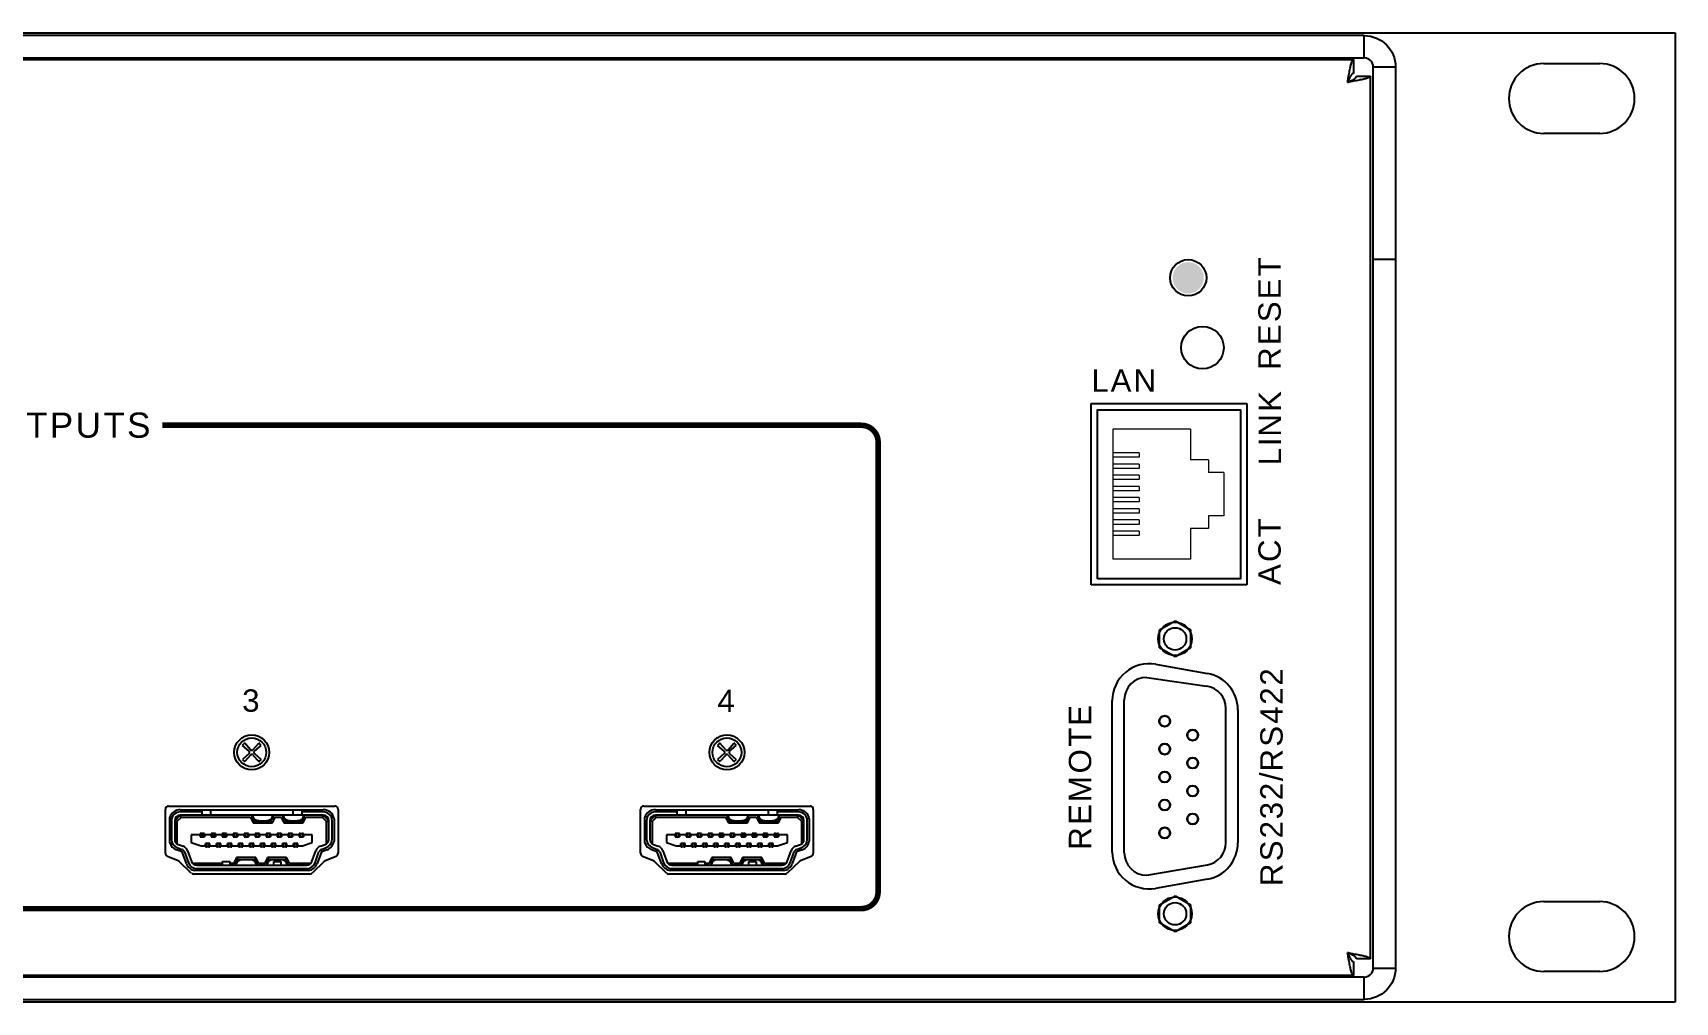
# Model space of a CAD drawing. Header units: inches. Extents: x 0.5 to 19.5, y 0.5 to 8.
# Drawn here: x 13.62 to 19.5, y 0.5 to 3.97 of the extents above; entities that cross this region are included whole.
import ezdxf

# ---------------------------------------------------------------- set-up
doc = ezdxf.new("R2010")
doc.units = ezdxf.units.IN
doc.header["$MEASUREMENT"] = 0
doc.styles.add('CAD_SALES', font='ARIAL.TTF')

# ---------------------------------------------------------------- blocks, each defined once
blk = doc.blocks.new('HDMI118')
for p, q in [((-0.2933, 0.0993), (-0.2933, 0.191)), ((-0.2874, 0.1786), (-0.2874, 0.1117)), ((-0.2559, 0.1983), (-0.2756, 0.1786)), ((-0.2677, 0.1754), (-0.2756, 0.1786)), ((-0.2756, 0.1786), (-0.2756, 0.1117)), ((-0.2526, 0.1904), (-0.2677, 0.1754)), ((-0.2559, 0.218), (0.2559, 0.218)), ((-0.1791, 0.2101), (-0.2559, 0.2101)), ((-0.2526, 0.1904), (-0.2559, 0.1983)), ((-0.1791, 0.1983), (-0.2559, 0.1983)), ((-0.0049, 0.1904), (-0.2526, 0.1904)), ((-0.1791, 0.218), (-0.1791, 0.2101)), ((-0.1791, 0.2101), (-0.1791, 0.1983)), ((-0.1476, 0.1983), (-0.1791, 0.1983)), ((-0.1476, 0.218), (-0.1476, 0.1983)), ((0.1476, 0.1983), (-0.1476, 0.1983)), ((-0.0049, 0.1904), (0.0079, 0.1826)), ((-0.0049, 0.1904), (0.005, 0.1708)), ((0.0079, 0.1826), (0, 0.1983)), ((0.005, 0.1708), (0.0098, 0.1786)), ((0.0079, 0.1826), (0.0098, 0.1786)), ((0.0098, 0.1786), (0.0255, 0.1786)), ((0.0255, 0.1786), (0.0532, 0.1786)), ((0.0532, 0.1786), (0.0689, 0.1786)), ((0.0689, 0.1786), (0.0709, 0.1826)), ((0.0738, 0.1708), (0.0689, 0.1786)), ((0.0709, 0.1826), (0.0787, 0.1983)), ((0.0836, 0.1904), (0.0709, 0.1826)), ((0.0738, 0.1708), (0.0836, 0.1904)), ((0.1054, 0.1904), (0.0836, 0.1904)), ((0.1054, 0.1904), (0.1181, 0.1826)), ((0.1054, 0.1904), (0.1152, 0.1708)), ((0.1181, 0.1826), (0.1102, 0.1983)), ((0.1152, 0.1708), (0.1201, 0.1786)), ((0.1181, 0.1826), (0.1201, 0.1786)), ((0.1201, 0.1786), (0.1357, 0.1786)), ((0.1357, 0.1786), (0.1635, 0.1786)), ((0.1476, 0.218), (0.1476, 0.1983)), ((0.1791, 0.1983), (0.1476, 0.1983)), ((0.1635, 0.1786), (0.1791, 0.1786)), ((0.1791, 0.218), (0.1791, 0.2101)), ((0.1791, 0.2101), (0.1791, 0.1983)), ((0.2559, 0.2101), (0.1791, 0.2101)), ((0.2559, 0.1983), (0.1791, 0.1983)), ((0.1791, 0.1786), (0.1811, 0.1826)), ((0.184, 0.1708), (0.1791, 0.1786)), ((0.1811, 0.1826), (0.189, 0.1983)), ((0.1938, 0.1904), (0.1811, 0.1826)), ((0.184, 0.1708), (0.1938, 0.1904)), ((0.2526, 0.1904), (0.1938, 0.1904)), ((0.2526, 0.1904), (0.2559, 0.1983)), ((0.2677, 0.1754), (0.2526, 0.1904)), ((0.2756, 0.1786), (0.2559, 0.1983)), ((0.2677, 0.1754), (0.2756, 0.1786)), ((0.2756, 0.1117), (0.2756, 0.1786)), ((0.2874, 0.1117), (0.2874, 0.1786)), ((0.2947, 0.1852), (0.2947, 0.1051)), ((-0.2677, 0.1754), (-0.2677, 0.096)), ((-0.2165, 0.1284), (-0.2165, 0.1009)), ((-0.185, 0.1284), (-0.2165, 0.1284)), ((-0.1811, 0.1324), (-0.185, 0.1324)), ((-0.185, 0.1324), (-0.185, 0.1284)), ((-0.185, 0.1284), (-0.185, 0.1206)), ((-0.185, 0.1206), (-0.1693, 0.1206)), ((-0.1811, 0.1324), (-0.1811, 0.1206)), ((-0.1732, 0.1324), (-0.1811, 0.1324)), ((-0.1732, 0.1324), (-0.1732, 0.1206)), ((-0.1693, 0.1324), (-0.1732, 0.1324)), ((-0.1693, 0.1284), (-0.1693, 0.1324)), ((-0.1693, 0.1284), (-0.1693, 0.1206)), ((-0.1457, 0.1284), (-0.1693, 0.1284)), ((-0.1417, 0.1324), (-0.1457, 0.1324)), ((-0.1457, 0.1324), (-0.1457, 0.1284)), ((-0.1457, 0.1284), (-0.1457, 0.1206)), ((-0.1457, 0.1206), (-0.1299, 0.1206)), ((-0.1339, 0.1324), (-0.1417, 0.1324)), ((-0.1417, 0.1324), (-0.1417, 0.1206)), ((-0.1339, 0.1324), (-0.1339, 0.1206)), ((-0.1299, 0.1324), (-0.1339, 0.1324)), ((-0.1299, 0.1284), (-0.1299, 0.1324)), ((-0.1299, 0.1284), (-0.1299, 0.1206)), ((-0.1063, 0.1284), (-0.1299, 0.1284)), ((-0.1024, 0.1324), (-0.1063, 0.1324)), ((-0.1063, 0.1324), (-0.1063, 0.1284)), ((-0.1063, 0.1284), (-0.1063, 0.1206)), ((-0.1063, 0.1206), (-0.0906, 0.1206)), ((-0.0945, 0.1324), (-0.1024, 0.1324)), ((-0.1024, 0.1324), (-0.1024, 0.1206)), ((-0.0945, 0.1324), (-0.0945, 0.1206)), ((-0.0906, 0.1324), (-0.0945, 0.1324)), ((-0.0906, 0.1284), (-0.0906, 0.1324)), ((-0.0906, 0.1284), (-0.0906, 0.1206)), ((-0.0669, 0.1284), (-0.0906, 0.1284)), ((-0.063, 0.1324), (-0.0669, 0.1324)), ((-0.0669, 0.1324), (-0.0669, 0.1284)), ((-0.0669, 0.1284), (-0.0669, 0.1206)), ((-0.0669, 0.1206), (-0.0512, 0.1206)), ((-0.0551, 0.1324), (-0.063, 0.1324)), ((-0.063, 0.1324), (-0.063, 0.1206)), ((-0.0551, 0.1324), (-0.0551, 0.1206)), ((-0.0512, 0.1324), (-0.0551, 0.1324)), ((-0.0512, 0.1284), (-0.0512, 0.1324)), ((-0.0512, 0.1284), (-0.0512, 0.1206)), ((-0.0276, 0.1284), (-0.0512, 0.1284)), ((-0.0236, 0.1324), (-0.0276, 0.1324)), ((-0.0276, 0.1324), (-0.0276, 0.1284)), ((-0.0276, 0.1284), (-0.0276, 0.1206)), ((-0.0276, 0.1206), (-0.0118, 0.1206)), ((-0.0157, 0.1324), (-0.0236, 0.1324)), ((-0.0236, 0.1324), (-0.0236, 0.1206)), ((-0.0157, 0.1324), (-0.0157, 0.1206)), ((-0.0118, 0.1324), (-0.0157, 0.1324)), ((-0.0118, 0.1284), (-0.0118, 0.1324)), ((-0.0118, 0.1284), (-0.0118, 0.1206)), ((0.0118, 0.1284), (-0.0118, 0.1284)), ((0.005, 0.1708), (0.0738, 0.1708)), ((0.0157, 0.1324), (0.0118, 0.1324)), ((0.0118, 0.1324), (0.0118, 0.1284)), ((0.0118, 0.1284), (0.0118, 0.1206)), ((0.0118, 0.1206), (0.0276, 0.1206)), ((0.0236, 0.1324), (0.0157, 0.1324)), ((0.0157, 0.1324), (0.0157, 0.1206)), ((0.0236, 0.1324), (0.0236, 0.1206)), ((0.0276, 0.1324), (0.0236, 0.1324)), ((0.0276, 0.1284), (0.0276, 0.1324)), ((0.0276, 0.1284), (0.0276, 0.1206)), ((0.0512, 0.1284), (0.0276, 0.1284)), ((0.0551, 0.1324), (0.0512, 0.1324)), ((0.0512, 0.1324), (0.0512, 0.1284)), ((0.0512, 0.1284), (0.0512, 0.1206)), ((0.0512, 0.1206), (0.0669, 0.1206)), ((0.063, 0.1324), (0.0551, 0.1324)), ((0.0551, 0.1324), (0.0551, 0.1206)), ((0.063, 0.1324), (0.063, 0.1206)), ((0.0669, 0.1324), (0.063, 0.1324)), ((0.0669, 0.1284), (0.0669, 0.1324)), ((0.0669, 0.1284), (0.0669, 0.1206)), ((0.0906, 0.1284), (0.0669, 0.1284)), ((0.0945, 0.1324), (0.0906, 0.1324)), ((0.0906, 0.1324), (0.0906, 0.1284)), ((0.0906, 0.1284), (0.0906, 0.1206)), ((0.0906, 0.1206), (0.1063, 0.1206)), ((0.1024, 0.1324), (0.0945, 0.1324)), ((0.0945, 0.1324), (0.0945, 0.1206)), ((0.1024, 0.1324), (0.1024, 0.1206)), ((0.1063, 0.1324), (0.1024, 0.1324)), ((0.1063, 0.1284), (0.1063, 0.1324)), ((0.1063, 0.1284), (0.1063, 0.1206)), ((0.1299, 0.1284), (0.1063, 0.1284)), ((0.1152, 0.1708), (0.184, 0.1708)), ((0.1339, 0.1324), (0.1299, 0.1324)), ((0.1299, 0.1324), (0.1299, 0.1284)), ((0.1299, 0.1284), (0.1299, 0.1206)), ((0.1299, 0.1206), (0.1457, 0.1206)), ((0.1417, 0.1324), (0.1339, 0.1324)), ((0.1339, 0.1324), (0.1339, 0.1206)), ((0.1417, 0.1324), (0.1417, 0.1206)), ((0.1457, 0.1324), (0.1417, 0.1324)), ((0.1457, 0.1284), (0.1457, 0.1324)), ((0.1457, 0.1284), (0.1457, 0.1206)), ((0.1693, 0.1284), (0.1457, 0.1284)), ((0.1693, 0.1324), (0.1693, 0.1284)), ((0.1732, 0.1324), (0.1693, 0.1324)), ((0.1693, 0.1284), (0.1693, 0.1206)), ((0.1693, 0.1206), (0.185, 0.1206)), ((0.1732, 0.1206), (0.1732, 0.1324)), ((0.1732, 0.1324), (0.1811, 0.1324)), ((0.185, 0.1324), (0.1811, 0.1324)), ((0.1811, 0.1206), (0.1811, 0.1324)), ((0.185, 0.1284), (0.185, 0.1324)), ((0.185, 0.1284), (0.185, 0.1206)), ((0.2165, 0.1284), (0.185, 0.1284)), ((0.2165, 0.1009), (0.2165, 0.1284)), ((0.2677, 0.096), (0.2677, 0.1754)), ((-0.2526, 0.0686), (-0.2694, 0.0747)), ((-0.2667, 0.0821), (-0.2499, 0.076)), ((-0.2626, 0.0932), (-0.2458, 0.0871)), ((-0.2338, 0.0254), (-0.2479, 0.0639)), ((-0.2405, 0.0666), (-0.2264, 0.0281)), ((-0.2294, 0.0706), (-0.2153, 0.0321)), ((-0.2165, 0.1009), (-0.1811, 0.0891)), ((-0.1811, 0.0891), (-0.1654, 0.0891)), ((-0.1654, 0.0891), (-0.1654, 0.0969)), ((-0.1496, 0.0969), (-0.1654, 0.0969)), ((-0.1654, 0.0891), (-0.1654, 0.0851)), ((-0.1654, 0.0851), (-0.1614, 0.0851)), ((-0.1614, 0.0851), (-0.1614, 0.0969)), ((-0.1535, 0.0851), (-0.1614, 0.0851)), ((-0.1535, 0.0851), (-0.1535, 0.0969)), ((-0.1535, 0.0851), (-0.1496, 0.0851)), ((-0.1503, 0.0851), (-0.1503, 0.0969)), ((-0.1496, 0.0891), (-0.1496, 0.0969)), ((-0.1496, 0.0891), (-0.126, 0.0891)), ((-0.1496, 0.0851), (-0.1496, 0.0891)), ((-0.1102, 0.0969), (-0.126, 0.0969)), ((-0.126, 0.0891), (-0.126, 0.0969)), ((-0.126, 0.0891), (-0.126, 0.0851)), ((-0.126, 0.0851), (-0.122, 0.0851)), ((-0.122, 0.0851), (-0.122, 0.0969)), ((-0.1142, 0.0851), (-0.122, 0.0851)), ((-0.1142, 0.0851), (-0.1142, 0.0969)), ((-0.1142, 0.0851), (-0.1102, 0.0851)), ((-0.1102, 0.0891), (-0.1102, 0.0969)), ((-0.1102, 0.0891), (-0.0866, 0.0891)), ((-0.1102, 0.0851), (-0.1102, 0.0891)), ((-0.0709, 0.0969), (-0.0866, 0.0969)), ((-0.0866, 0.0891), (-0.0866, 0.0969)), ((-0.0866, 0.0891), (-0.0866, 0.0851)), ((-0.0866, 0.0851), (-0.0827, 0.0851)), ((-0.0827, 0.0851), (-0.0827, 0.0969)), ((-0.0748, 0.0851), (-0.0827, 0.0851)), ((-0.0748, 0.0851), (-0.0748, 0.0969)), ((-0.0748, 0.0851), (-0.0709, 0.0851)), ((-0.0709, 0.0891), (-0.0709, 0.0969)), ((-0.0709, 0.0891), (-0.0472, 0.0891)), ((-0.0709, 0.0851), (-0.0709, 0.0891)), ((-0.0315, 0.0969), (-0.0472, 0.0969)), ((-0.0472, 0.0891), (-0.0472, 0.0969)), ((-0.0472, 0.0891), (-0.0472, 0.0851)), ((-0.0472, 0.0851), (-0.0433, 0.0851)), ((-0.0433, 0.0851), (-0.0433, 0.0969)), ((-0.0354, 0.0851), (-0.0433, 0.0851)), ((-0.0354, 0.0851), (-0.0354, 0.0969)), ((-0.0354, 0.0851), (-0.0315, 0.0851)), ((-0.0315, 0.0891), (-0.0315, 0.0969)), ((-0.0315, 0.0891), (-0.0079, 0.0891)), ((-0.0315, 0.0851), (-0.0315, 0.0891)), ((0.0079, 0.0969), (-0.0079, 0.0969)), ((-0.0079, 0.0891), (-0.0079, 0.0969)), ((-0.0079, 0.0891), (-0.0079, 0.0851)), ((-0.0079, 0.0851), (-0.0039, 0.0851)), ((-0.0039, 0.0851), (-0.0039, 0.0969)), ((0.0039, 0.0851), (-0.0039, 0.0851)), ((0.0039, 0.0851), (0.0039, 0.0969)), ((0.0039, 0.0851), (0.0079, 0.0851)), ((0.0079, 0.0891), (0.0079, 0.0969)), ((0.0079, 0.0891), (0.0315, 0.0891)), ((0.0079, 0.0851), (0.0079, 0.0891)), ((0.0472, 0.0969), (0.0315, 0.0969)), ((0.0315, 0.0891), (0.0315, 0.0969)), ((0.0315, 0.0891), (0.0315, 0.0851)), ((0.0315, 0.0851), (0.0354, 0.0851)), ((0.0354, 0.0851), (0.0354, 0.0969)), ((0.0433, 0.0851), (0.0354, 0.0851)), ((0.0433, 0.0851), (0.0433, 0.0969)), ((0.0433, 0.0851), (0.0472, 0.0851)), ((0.0472, 0.0891), (0.0472, 0.0969)), ((0.0472, 0.0891), (0.0709, 0.0891)), ((0.0472, 0.0851), (0.0472, 0.0891)), ((0.0866, 0.0969), (0.0709, 0.0969)), ((0.0709, 0.0891), (0.0709, 0.0969)), ((0.0709, 0.0891), (0.0709, 0.0851)), ((0.0709, 0.0851), (0.0748, 0.0851)), ((0.0748, 0.0851), (0.0748, 0.0969)), ((0.0827, 0.0851), (0.0748, 0.0851)), ((0.0827, 0.0851), (0.0827, 0.0969)), ((0.0827, 0.0851), (0.0866, 0.0851)), ((0.0866, 0.0891), (0.0866, 0.0969)), ((0.0866, 0.0891), (0.1102, 0.0891)), ((0.0866, 0.0851), (0.0866, 0.0891)), ((0.126, 0.0969), (0.1102, 0.0969)), ((0.1102, 0.0891), (0.1102, 0.0969)), ((0.1102, 0.0891), (0.1102, 0.0851)), ((0.1102, 0.0851), (0.1142, 0.0851)), ((0.1142, 0.0851), (0.1142, 0.0969)), ((0.122, 0.0851), (0.1142, 0.0851)), ((0.122, 0.0851), (0.122, 0.0969)), ((0.122, 0.0851), (0.126, 0.0851)), ((0.126, 0.0891), (0.126, 0.0969)), ((0.126, 0.0891), (0.1496, 0.0891)), ((0.126, 0.0851), (0.126, 0.0891)), ((0.1496, 0.0891), (0.1496, 0.0969)), ((0.1654, 0.0969), (0.1496, 0.0969)), ((0.1496, 0.0891), (0.1496, 0.0851)), ((0.1496, 0.0851), (0.1535, 0.0851)), ((0.1535, 0.0851), (0.1535, 0.0969)), ((0.1614, 0.0851), (0.1535, 0.0851)), ((0.1614, 0.0851), (0.1614, 0.0969)), ((0.1614, 0.0851), (0.1654, 0.0851)), ((0.1654, 0.0891), (0.1654, 0.0969)), ((0.1654, 0.0891), (0.1811, 0.0891)), ((0.1654, 0.0851), (0.1654, 0.0891)), ((0.1811, 0.0891), (0.2165, 0.1009)), ((0.2153, 0.0321), (0.2294, 0.0706)), ((0.2264, 0.0281), (0.2405, 0.0666)), ((0.2479, 0.0639), (0.2338, 0.0254)), ((0.2458, 0.0871), (0.2626, 0.0932)), ((0.2499, 0.076), (0.2667, 0.0821)), ((0.2694, 0.0747), (0.2526, 0.0686)), ((-0.2126, 0.0271), (-0.1043, 0.0271)), ((0.2031, 0), (-0.2031, 0)), ((-0.1969, 0.0192), (0.1969, 0.0192)), ((-0.1969, 0.0074), (0.1969, 0.0074)), ((-0.1043, 0.033), (-0.0787, 0.033)), ((-0.1043, 0.0192), (-0.1043, 0.033)), ((-0.0787, 0.033), (-0.0787, 0.0192)), ((-0.0787, 0.0271), (-0.0639, 0.0271)), ((-0.0541, 0.0467), (-0.0639, 0.0271)), ((-0.0639, 0.0271), (-0.0512, 0.0349)), ((-0.0512, 0.0349), (-0.0591, 0.0192)), ((-0.0541, 0.0467), (-0.0492, 0.0389)), ((0.0147, 0.0467), (-0.0541, 0.0467)), ((-0.0492, 0.0389), (-0.0512, 0.0349)), ((-0.0336, 0.0389), (-0.0492, 0.0389)), ((-0.0058, 0.0389), (-0.0336, 0.0389)), ((0.0098, 0.0389), (-0.0058, 0.0389)), ((0.0147, 0.0467), (0.0098, 0.0389)), ((0.0118, 0.0349), (0.0098, 0.0389)), ((0.0118, 0.0349), (0.0197, 0.0192)), ((0.0246, 0.0271), (0.0118, 0.0349)), ((0.0246, 0.0271), (0.0147, 0.0467)), ((0.0246, 0.0271), (0.0463, 0.0271)), ((0.0562, 0.0467), (0.0463, 0.0271)), ((0.0463, 0.0271), (0.0591, 0.0349)), ((0.0591, 0.0349), (0.0512, 0.0192)), ((0.0562, 0.0467), (0.061, 0.0389)), ((0.1249, 0.0467), (0.0562, 0.0467)), ((0.061, 0.0389), (0.0591, 0.0349)), ((0.0767, 0.0389), (0.061, 0.0389)), ((0.1044, 0.0389), (0.0767, 0.0389)), ((0.0787, 0.033), (0.1043, 0.033)), ((0.0787, 0.0192), (0.0787, 0.033)), ((0.1043, 0.033), (0.1043, 0.0192)), ((0.1201, 0.0389), (0.1044, 0.0389)), ((0.1249, 0.0467), (0.1201, 0.0389)), ((0.122, 0.0349), (0.1201, 0.0389)), ((0.122, 0.0349), (0.1299, 0.0192)), ((0.1348, 0.0271), (0.122, 0.0349)), ((0.1348, 0.0271), (0.1249, 0.0467)), ((0.1348, 0.0271), (0.2126, 0.0271))]:
    blk.add_line(p, q)
for centre, radius, start, end in [((-0.2559, 0.1786), 0.0394, 90, 161.6589), ((-0.2559, 0.1786), 0.0315, 90, 180), ((-0.2559, 0.1786), 0.0197, 90, 180), ((0.0255, 0.2023), 0.0236, 189.59407, 270), ((0.0532, 0.2023), 0.0236, 270, 350.40593), ((0.1357, 0.2023), 0.0236, 189.59407, 270), ((0.1635, 0.2023), 0.0236, 270, 350.40593), ((0.2559, 0.1786), 0.0394, 9.59864, 90), ((0.2559, 0.1786), 0.0315, 0, 90), ((0.2559, 0.1786), 0.0197, 0, 90), ((-0.2559, 0.1117), 0.0394, 198.3411, 250), ((-0.2559, 0.1117), 0.0315, 180, 250), ((-0.2559, 0.1117), 0.0197, 180, 250), ((-0.2553, 0.0612), 0.00787, 20, 70), ((-0.2553, 0.0612), 0.0157, 20, 70), ((-0.2553, 0.0612), 0.0276, 20, 70), ((0.2553, 0.0612), 0.0276, 110, 160), ((0.2553, 0.0612), 0.0157, 110, 160), ((0.2553, 0.0612), 0.00787, 110, 160), ((0.2559, 0.1117), 0.0197, 290, 0), ((0.2559, 0.1117), 0.0315, 290, 0), ((0.2559, 0.1117), 0.0394, 290, 350.40136), ((-0.1969, 0.0389), 0.0394, 200, 260.82287), ((-0.1969, 0.0389), 0.0315, 200, 270), ((-0.1969, 0.0389), 0.0197, 200, 270), ((-0.0336, 0.0152), 0.0236, 90, 170.40593), ((-0.0058, 0.0152), 0.0236, 9.59407, 90), ((0.0767, 0.0152), 0.0236, 90, 170.40593), ((0.1044, 0.0152), 0.0236, 9.59407, 90), ((0.1969, 0.0389), 0.0197, 270, 340), ((0.1969, 0.0389), 0.0315, 270, 340), ((0.1969, 0.0389), 0.0394, 279.17713, 340)]:
    blk.add_arc(centre, radius, start, end)
blk = doc.blocks.new('SCREW')
for p, q in [((-0.0095, 0.0041), (-0.0332, 0.0249)), ((-0.0041, 0.0095), (-0.0249, 0.0332)), ((0.0041, 0.0095), (0.0249, 0.0332)), ((0.0095, 0.0041), (0.0332, 0.0249)), ((-0.0095, -0.0041), (-0.0332, -0.0249)), ((-0.0041, -0.0095), (-0.0249, -0.0332)), ((0.0041, -0.0095), (0.0249, -0.0332)), ((0.0095, -0.0041), (0.0332, -0.0249))]:
    blk.add_line(p, q)
blk.add_circle((0, 0), 0.0516)
for centre, radius, start, end in [((0, 0), 0.0415, 126.90301, 143.09699), ((-0.0131, 0), 0.0055, 311.28227, 48.71773), ((0, 0.0131), 0.0055, 221.28227, 318.71773), ((0.0131, 0), 0.0055, 131.28227, 228.71773), ((0, 0), 0.0415, 36.90301, 53.09699), ((0, 0), 0.0415, 216.90301, 233.09699), ((0, -0.0131), 0.0055, 41.28227, 138.71773), ((0, 0), 0.0415, 306.90301, 323.09699)]:
    blk.add_arc(centre, radius, start, end)
blk = doc.blocks.new('RS-232')
h = blk.add_hatch(color=256)
edge = h.paths.add_edge_path()
edge.add_arc((0.2894, 0.0372), 0.0199, 0, 360)
edge = h.paths.add_edge_path(flags=16)
edge.add_arc((0.2894, 0.0372), 0.015, 0, 360)
h = blk.add_hatch(color=256)
edge = h.paths.add_edge_path()
edge.add_arc((0.3894, 0.0372), 0.0199, 0, 360)
edge = h.paths.add_edge_path(flags=16)
edge.add_arc((0.3894, 0.0372), 0.015, 0, 360)
h = blk.add_hatch(color=256)
edge = h.paths.add_edge_path()
edge.add_arc((0.4894, 0.0372), 0.0199, 0, 360)
edge = h.paths.add_edge_path(flags=16)
edge.add_arc((0.4894, 0.0372), 0.015, 0, 360)
h = blk.add_hatch(color=256)
edge = h.paths.add_edge_path()
edge.add_arc((0.5894, 0.0372), 0.0199, 0, 360)
edge = h.paths.add_edge_path(flags=16)
edge.add_arc((0.5894, 0.0372), 0.015, 0, 360)
h = blk.add_hatch(color=256)
edge = h.paths.add_edge_path()
edge.add_arc((0.6894, 0.0372), 0.0199, 0, 360)
edge = h.paths.add_edge_path(flags=16)
edge.add_arc((0.6894, 0.0372), 0.015, 0, 360)
h = blk.add_hatch(color=256)
edge = h.paths.add_edge_path()
edge.add_arc((0.3394, -0.0628), 0.0199, 0, 360)
edge = h.paths.add_edge_path(flags=16)
edge.add_arc((0.3394, -0.0628), 0.015, 0, 360)
h = blk.add_hatch(color=256)
edge = h.paths.add_edge_path()
edge.add_arc((0.4394, -0.0628), 0.0199, 0, 360)
edge = h.paths.add_edge_path(flags=16)
edge.add_arc((0.4394, -0.0628), 0.015, 0, 360)
h = blk.add_hatch(color=256)
edge = h.paths.add_edge_path()
edge.add_arc((0.5394, -0.0628), 0.0199, 0, 360)
edge = h.paths.add_edge_path(flags=16)
edge.add_arc((0.5394, -0.0628), 0.015, 0, 360)
h = blk.add_hatch(color=256)
edge = h.paths.add_edge_path()
edge.add_arc((0.6394, -0.0628), 0.0199, 0, 360)
edge = h.paths.add_edge_path(flags=16)
edge.add_arc((0.6394, -0.0628), 0.015, 0, 360)
for p, q in [((0.218, 0.1816), (0.766, 0.1816)), ((0.138, 0.1016), (0.1756, -0.1156)), ((0.846, 0.1016), (0.8144, -0.1135)), ((0.2544, -0.1819), (0.7353, -0.1819))]:
    blk.add_line(p, q)
at = {"linetype": 'Continuous'}
for p, q in [((-0.0644, 0.0001), (-0.0322, 0.0558)), ((-0.0321, -0.0557), (-0.0644, 0.0001)), ((-0.0322, 0.0558), (0.0322, 0.0558)), ((0.0644, 0.0001), (0.0321, -0.0557)), ((0.0322, 0.0558), (0.0644, 0.0001)), ((0.9196, 0.0001), (0.9518, 0.0558)), ((0.9519, -0.0557), (0.9196, 0.0001)), ((0.9518, 0.0558), (1.0162, 0.0558)), ((1.0484, 0.0001), (1.0161, -0.0557)), ((1.0162, 0.0558), (1.0484, 0.0001)), ((0.0321, -0.0557), (-0.0321, -0.0557)), ((1.0161, -0.0557), (0.9519, -0.0557))]:
    blk.add_line(p, q, dxfattribs=at)
for centre in [(0, 0), (0.984, 0)]:
    blk.add_circle(centre, 0.04)
at = {"color": 0, "linetype": 'Continuous'}
for centre in [(0.2894, 0.0372), (0.3894, 0.0372), (0.4894, 0.0372), (0.5894, 0.0372), (0.6894, 0.0372), (0.3394, -0.0628), (0.4394, -0.0628), (0.5394, -0.0628), (0.6394, -0.0628)]:
    blk.add_circle(centre, 0.02, dxfattribs=at)
for centre, start, end in [((0.218, 0.1016), 90, 180), ((0.766, 0.1016), 0, 90), ((0.2544, -0.1019), 189.81638, 270), ((0.7353, -0.1019), 270, 351.64544)]:
    blk.add_arc(centre, 0.08, start, end)
blk = doc.blocks.new('RJ45')
at = {"linetype": 'Continuous', "lineweight": 18}
for p, q in [((-0.233, -0.077), (-0.233, 0.2015)), ((0.233, 0.2015), (-0.233, 0.2015)), ((-0.148, 0.1065), (-0.148, 0.2015)), ((-0.132, 0.1065), (-0.132, 0.2015)), ((-0.108, 0.1065), (-0.108, 0.2015)), ((-0.092, 0.1065), (-0.092, 0.2015)), ((-0.068, 0.1065), (-0.068, 0.2015)), ((-0.052, 0.1065), (-0.052, 0.2015)), ((-0.028, 0.1065), (-0.028, 0.2015)), ((-0.012, 0.1065), (-0.012, 0.2015)), ((0.012, 0.1065), (0.012, 0.2015)), ((0.028, 0.1065), (0.028, 0.2015)), ((0.052, 0.1065), (0.052, 0.2015)), ((0.068, 0.1065), (0.068, 0.2015)), ((0.092, 0.1065), (0.092, 0.2015)), ((0.108, 0.1065), (0.108, 0.2015)), ((0.132, 0.1065), (0.132, 0.2015)), ((0.148, 0.1065), (0.148, 0.2015)), ((0.233, -0.077), (0.233, 0.2015)), ((-0.132, 0.1065), (-0.148, 0.1065)), ((-0.092, 0.1065), (-0.108, 0.1065)), ((-0.052, 0.1065), (-0.068, 0.1065)), ((-0.012, 0.1065), (-0.028, 0.1065)), ((0.028, 0.1065), (0.012, 0.1065)), ((0.068, 0.1065), (0.052, 0.1065)), ((0.108, 0.1065), (0.092, 0.1065)), ((0.148, 0.1065), (0.132, 0.1065)), ((-0.1225, -0.077), (-0.233, -0.077)), ((-0.1225, -0.1415), (-0.1225, -0.077)), ((0.233, -0.077), (0.1225, -0.077)), ((0.1225, -0.1415), (0.1225, -0.077)), ((-0.078, -0.1415), (-0.1225, -0.1415)), ((-0.078, -0.196), (-0.078, -0.1415)), ((0.078, -0.196), (0.078, -0.1415)), ((0.1225, -0.1415), (0.078, -0.1415)), ((0.078, -0.196), (-0.078, -0.196))]:
    blk.add_line(p, q, dxfattribs=at).dxf.unprotected_set("ltscale", 0)
at = {"color": 7, "linetype": 'Continuous'}
blk.add_lwpolyline([(-0.3025, 0.2558), (0.3025, 0.2558), (0.3025, -0.2558), (-0.3025, -0.2558)], close=True, dxfattribs=at)
blk = doc.blocks.new('LED - GREEN')
blk.add_hatch(color=3).paths.add_polyline_path([(-0.056, 0, 1), (0.056, 0, 1)])

msp = doc.modelspace()

# ---------------------------------------------------------------- linework, layer by layer
for p, q in [((0.5, 3.97), (19.5, 3.97)), ((18.388, 3.96), (1.612, 3.96)), ((18.388, 3.88), (18.388, 3.96)), ((19.5, 3.97), (19.5, 0.5)), ((1.612, 3.88), (18.388, 3.88)), ((1.65, 3.875), (18.35, 3.875)), ((18.35, 3.825), (18.35, 3.875)), ((18.42, 3.848), (18.5, 3.848)), ((18.42, 3.16), (18.42, 3.848)), ((18.5, 3.848), (18.5, 3.16)), ((19.03, 3.86), (19.23, 3.86)), ((18.36, 3.815), (18.41, 3.815)), ((18.41, 0.655), (18.41, 3.815)), ((19.23, 3.61), (19.03, 3.61)), ((18.42, 3.16), (18.5, 3.16)), ((18.42, 0.622), (18.42, 3.16)), ((18.42, 3.16), (18.5, 3.16)), ((18.5, 3.16), (18.5, 0.622)), ((17.411, 2.6435), (17.968, 2.6435)), ((17.411, 1.9935), (17.411, 2.6435)), ((17.968, 2.6435), (17.968, 1.9935)), ((17.968, 1.9935), (17.411, 1.9935)), ((17.6414, 1.7095), (17.8264, 1.6769)), ((17.4865, 1.0375), (17.4865, 1.5795)), ((17.9355, 1.5469), (17.9355, 1.0701)), ((14.0987, 1.0329), (14.0987, 1.1903)), ((14.1105, 1.2021), (14.705, 1.2021)), ((14.7168, 1.1903), (14.7168, 1.0329)), ((15.7987, 1.0329), (15.7987, 1.1903)), ((15.8105, 1.2021), (16.405, 1.2021)), ((16.4168, 1.1903), (16.4168, 1.0329)), ((14.1448, 1.0061), (14.1061, 1.0219)), ((14.1917, 0.9614), (14.1486, 1.0036)), ((14.6669, 1.0036), (14.6238, 0.9614)), ((14.7095, 1.0219), (14.6707, 1.0061)), ((15.8448, 1.0061), (15.8061, 1.0219)), ((15.8917, 0.9614), (15.8486, 1.0036)), ((16.3669, 1.0036), (16.3238, 0.9614)), ((16.4095, 1.0219), (16.3707, 1.0061)), ((14.6156, 0.958), (14.2, 0.958)), ((16.3156, 0.958), (15.9, 0.958)), ((17.8264, 0.9401), (17.6414, 0.9075)), ((19.03, 0.86), (19.23, 0.86)), ((18.41, 0.655), (18.36, 0.655)), ((18.388, 0.59), (1.612, 0.59)), ((18.35, 0.595), (1.65, 0.595)), ((18.35, 0.595), (18.35, 0.645)), ((18.388, 0.51), (18.388, 0.59)), ((18.42, 0.622), (18.5, 0.622)), ((19.23, 0.61), (19.03, 0.61)), ((19.5, 0.5), (0.5, 0.5)), ((1.612, 0.51), (18.388, 0.51))]:
    msp.add_line(p, q)
at = {"flags": 128}
for points in [[(18.328, 3.793), (18.3289, 3.7984), (18.3298, 3.8037), (18.3307, 3.809), (18.3317, 3.8142), (18.3326, 3.8193), (18.3335, 3.8244), (18.3344, 3.8293), (18.3353, 3.834), (18.3362, 3.8386), (18.3372, 3.8429), (18.3381, 3.8471), (18.339, 3.851), (18.3399, 3.8547), (18.3408, 3.8581), (18.3417, 3.8612), (18.3427, 3.864), (18.3436, 3.8665), (18.3445, 3.8688), (18.3454, 3.8707), (18.3463, 3.8722), (18.3473, 3.8734), (18.3482, 3.8743), (18.3491, 3.8748), (18.35, 3.875)], [(18.35, 3.825), (18.3491, 3.8249), (18.3482, 3.8247), (18.3473, 3.8244), (18.3463, 3.8239), (18.3454, 3.8233), (18.3445, 3.8226), (18.3436, 3.8217), (18.3427, 3.8207), (18.3418, 3.8196), (18.3408, 3.8184), (18.3399, 3.8171), (18.339, 3.8156), (18.3381, 3.8141), (18.3372, 3.8125), (18.3363, 3.8108), (18.3353, 3.809), (18.3344, 3.8072), (18.3335, 3.8053), (18.3326, 3.8033), (18.3317, 3.8013), (18.3308, 3.7992), (18.3298, 3.7972), (18.3289, 3.7951), (18.328, 3.793)], [(18.328, 3.793), (18.3301, 3.7939), (18.3322, 3.7948), (18.3342, 3.7957), (18.3363, 3.7967), (18.3383, 3.7976), (18.3402, 3.7985), (18.3421, 3.7994), (18.344, 3.8003), (18.3458, 3.8012), (18.3475, 3.8022), (18.3491, 3.8031), (18.3506, 3.804), (18.3521, 3.8049), (18.3534, 3.8058), (18.3546, 3.8067), (18.3557, 3.8077), (18.3567, 3.8086), (18.3576, 3.8095), (18.3583, 3.8104), (18.3589, 3.8113), (18.3594, 3.8122), (18.3597, 3.8132), (18.3599, 3.8141), (18.36, 3.815)], [(18.41, 3.815), (18.4098, 3.8141), (18.4093, 3.8132), (18.4084, 3.8122), (18.4072, 3.8113), (18.4057, 3.8104), (18.4038, 3.8095), (18.4015, 3.8086), (18.399, 3.8077), (18.3962, 3.8068), (18.3931, 3.8058), (18.3897, 3.8049), (18.386, 3.804), (18.3821, 3.8031), (18.3779, 3.8022), (18.3736, 3.8013), (18.369, 3.8003), (18.3643, 3.7994), (18.3594, 3.7985), (18.3544, 3.7976), (18.3492, 3.7967), (18.344, 3.7958), (18.3387, 3.7948), (18.3334, 3.7939), (18.328, 3.793)], [(18.35, 0.595), (18.3491, 0.5952), (18.3482, 0.5957), (18.3473, 0.5966), (18.3463, 0.5978), (18.3454, 0.5993), (18.3445, 0.6012), (18.3436, 0.6035), (18.3427, 0.606), (18.3418, 0.6088), (18.3408, 0.6119), (18.3399, 0.6153), (18.339, 0.619), (18.3381, 0.6229), (18.3372, 0.6271), (18.3363, 0.6314), (18.3353, 0.636), (18.3344, 0.6407), (18.3335, 0.6456), (18.3326, 0.6506), (18.3317, 0.6558), (18.3308, 0.661), (18.3298, 0.6663), (18.3289, 0.6716), (18.328, 0.677)], [(18.328, 0.677), (18.3289, 0.6749), (18.3298, 0.6728), (18.3307, 0.6708), (18.3317, 0.6687), (18.3326, 0.6667), (18.3335, 0.6648), (18.3344, 0.6629), (18.3353, 0.661), (18.3362, 0.6592), (18.3372, 0.6575), (18.3381, 0.6559), (18.339, 0.6544), (18.3399, 0.6529), (18.3408, 0.6516), (18.3417, 0.6504), (18.3427, 0.6493), (18.3436, 0.6483), (18.3445, 0.6474), (18.3454, 0.6467), (18.3463, 0.6461), (18.3472, 0.6456), (18.3482, 0.6453), (18.3491, 0.6451), (18.35, 0.645)], [(18.36, 0.655), (18.3599, 0.6559), (18.3597, 0.6568), (18.3594, 0.6577), (18.3589, 0.6587), (18.3583, 0.6596), (18.3576, 0.6605), (18.3567, 0.6614), (18.3557, 0.6623), (18.3546, 0.6632), (18.3534, 0.6642), (18.3521, 0.6651), (18.3506, 0.666), (18.3491, 0.6669), (18.3475, 0.6678), (18.3458, 0.6687), (18.344, 0.6697), (18.3422, 0.6706), (18.3403, 0.6715), (18.3383, 0.6724), (18.3363, 0.6733), (18.3342, 0.6742), (18.3322, 0.6752), (18.3301, 0.6761), (18.328, 0.677)], [(18.328, 0.677), (18.3334, 0.6761), (18.3387, 0.6752), (18.344, 0.6743), (18.3492, 0.6733), (18.3543, 0.6724), (18.3594, 0.6715), (18.3643, 0.6706), (18.369, 0.6697), (18.3736, 0.6688), (18.3779, 0.6678), (18.3821, 0.6669), (18.386, 0.666), (18.3897, 0.6651), (18.3931, 0.6642), (18.3962, 0.6633), (18.399, 0.6623), (18.4015, 0.6614), (18.4038, 0.6605), (18.4056, 0.6596), (18.4072, 0.6587), (18.4084, 0.6578), (18.4093, 0.6568), (18.4098, 0.6559), (18.41, 0.655)]]:
    msp.add_lwpolyline(points, dxfattribs=at)
at = {"const_width": 0.02}
msp.add_lwpolyline([(12.9672, 2.5651), (10.5269, 2.5651, 0.414214), (10.4669, 2.5051), (10.4669, 0.8948, 0.414214), (10.5269, 0.8348), (16.5886, 0.8348, 0.414214), (16.6486, 0.8948), (16.6486, 2.5051, 0.414214), (16.5886, 2.5651), (14.0882, 2.5651)], format="xyb", dxfattribs=at)
for centre, radius in [((17.758, 3.0931), 0.065), ((17.809, 2.843), 0.076), ((17.711, 1.8005), 0.06), ((14.4078, 1.3942), 0.0625), ((16.1078, 1.3942), 0.0625), ((17.711, 0.8165), 0.06)]:
    msp.add_circle(centre, radius)
at = {"extrusion": (0, 0, -1)}
for centre, start, end in [((-18.388, 3.848), 90, 180), ((-18.388, 0.622), 180, 270)]:
    msp.add_arc(centre, 0.112, start, end, dxfattribs=at)
for centre, radius, start, end in [((18.388, 3.848), 0.032, 0, 90), ((19.03, 3.735), 0.125, 90, 270), ((19.23, 3.735), 0.125, 270, 90), ((17.6185, 1.5795), 0.132, 80, 180), ((17.8035, 1.5469), 0.132, 0, 80), ((14.1105, 1.1903), 0.0118, 90, 180), ((14.705, 1.1903), 0.0118, 0, 90), ((15.8105, 1.1903), 0.0118, 90, 180), ((16.405, 1.1903), 0.0118, 0, 90), ((17.8035, 1.0701), 0.132, 280, 0), ((14.1105, 1.0329), 0.0118, 180, 247.79652), ((14.1403, 0.9952), 0.0118, 45.59066, 67.79652), ((14.6752, 0.9952), 0.0118, 112.20348, 134.40934), ((14.705, 1.0329), 0.0118, 292.20348, 0), ((15.8105, 1.0329), 0.0118, 180, 247.79652), ((15.8403, 0.9952), 0.0118, 45.59066, 67.79652), ((16.3752, 0.9952), 0.0118, 112.20348, 134.40934), ((16.405, 1.0329), 0.0118, 292.20348, 0), ((17.6185, 1.0375), 0.132, 180, 280), ((14.2, 0.9698), 0.0118, 225.59066, 270), ((14.6156, 0.9698), 0.0118, 270, 314.40934), ((15.9, 0.9698), 0.0118, 225.59066, 270), ((16.3156, 0.9698), 0.0118, 270, 314.40934), ((19.03, 0.735), 0.125, 90, 270), ((19.23, 0.735), 0.125, 270, 90), ((18.388, 0.622), 0.032, 270, 0)]:
    msp.add_arc(centre, radius, start, end)

# ---------------------------------------------------------------- block references
for name, p in [('LED - GREEN', (17.758, 3.0931)), ('SCREW', (14.4078, 1.3942)), ('SCREW', (16.1078, 1.3942)), ('HDMI118', (14.4078, 0.9711)), ('HDMI118', (16.1078, 0.9711))]:
    msp.add_blockref(name, p)
at = {"rotation": 90}
for name, p in [('RJ45', (17.6895, 2.3185)), ('RS-232', (17.711, 0.8165))]:
    msp.add_blockref(name, p, dxfattribs=at)

# ---------------------------------------------------------------- texts
at = {"char_height": 0.08, "rotation": 90, "style": 'CAD_SALES'}
for s, insert, attachment_point in [('{\\T1.1;RESET}', (18.09, 2.9681), 8), ('{\\T1.1;LINK}', (18.09, 2.4218), 7), ('{\\T1.1;ACT}', (18.09, 1.9935), 7), ('{\\T1.1;RS232/RS422}', (18.097, 1.3085), 8), ('{\\T1.1;REMOTE}', (17.412, 1.3085), 8)]:
    msp.add_mtext_dynamic_manual_height_columns(s, width=0.461468, gutter_width=0.4, heights=[0], dxfattribs=dict(at, insert=insert, attachment_point=attachment_point))
at = {"style": 'CAD_SALES'}
for s, width, insert, char_height, attachment_point in [('{\\T1.1;LAN}', 0.579523, (17.412, 2.6855), 0.08, 7), ('{\\T1.1;HDMI OUTPUTS}', 2.059602, (13.5277, 2.5651), 0.09, 5), ('{\\T1.1;3}', 0.095436, (14.4078, 1.5385), 0.08, 8), ('{\\T1.1;4}', 0.095436, (16.1078, 1.5385), 0.08, 8)]:
    msp.add_mtext_dynamic_manual_height_columns(s, width=width, gutter_width=0.4, heights=[0], dxfattribs=dict(at, insert=insert, char_height=char_height, attachment_point=attachment_point))

doc.saveas('drawing.dxf')
